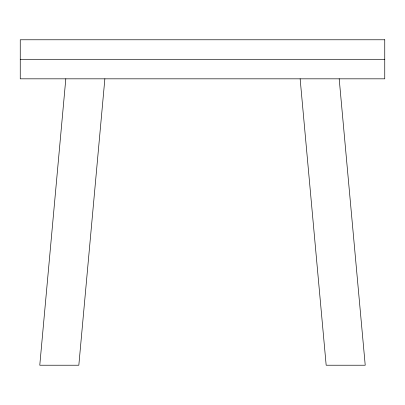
<?xml version="1.0" encoding="UTF-8"?>
<svg xmlns="http://www.w3.org/2000/svg" width="405" height="405" viewBox="0 0 405 405"><rect width="100%" height="100%" fill="white"/><g stroke="black" fill="none" stroke-linecap="round" stroke-linejoin="round"><path stroke-width="0.61" d="M65.812 78.828L39.776 365.224L78.828 365.224L104.865 78.828M20.25 59.302L384.75 59.302M339.188 78.828L365.224 365.224L326.172 365.224L300.135 78.828M384.75 39.776L20.25 39.776L20.25 78.828L384.75 78.828L384.75 39.776"/></g></svg>
